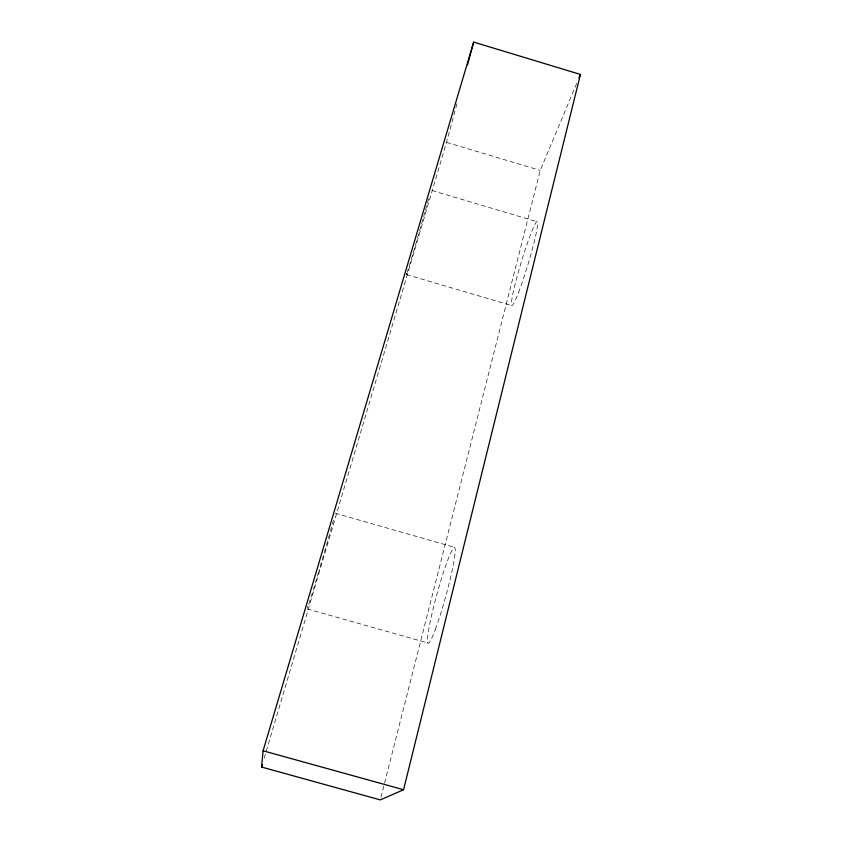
<?xml version="1.0" encoding="UTF-8"?>
<svg xmlns="http://www.w3.org/2000/svg" width="842" height="842" viewBox="0 0 842 842"><rect width="100%" height="100%" fill="white"/><g stroke="black" fill="none" stroke-linecap="round" stroke-linejoin="round"><path stroke-width="0.63" stroke-dasharray="4.21 3.16" d="M380.963 797.353L540.238 170.4L576.917 82.832M264.167 758.242L446.502 142.361L457.164 103.019M307.151 608.913L427.915 643.004M335.127 513.21L454.417 547.289M406.433 274.576L511.736 305.572M432.041 190.513L537.017 221.73M446.502 142.361L540.238 170.4M333.506 519.998A49.91 0.716 -73.7 0 1 318.992 570.771M318.644 571.939A49.91 0.716 -73.7 0 1 308.309 605.703M307.214 607.998A49.91 0.716 -73.7 0 1 307.625 606.282M428.589 198.912A43.973 0.558 -73.9 0 1 425.178 211.247M424.81 212.584A43.973 0.558 -73.9 0 1 407.328 272.092M407.054 272.924A43.973 0.558 -73.9 0 1 406.623 273.387M435.367 629.321A49.71 4.536 -74.6 0 0 455.175 548.984A49.71 4.536 -74.6 0 0 433.483 607.419A49.71 4.536 -74.6 0 0 435.367 629.321M518.472 292.679A43.816 3.547 -73.2 0 0 537.638 222.919A43.816 3.547 -73.2 0 0 517.42 275.418A43.816 3.547 -73.2 0 0 518.472 292.679"/><path stroke-width="1.26" d="M261.567 767.051L263.083 750.79L473.667 42.1L580.433 74.433L403.56 789.722L380.31 799.9L261.567 767.051L262.304 764.536M467.478 64.939L473.667 42.1M578.928 78.032L580.433 74.433M263.083 750.79L403.56 789.722"/></g></svg>
